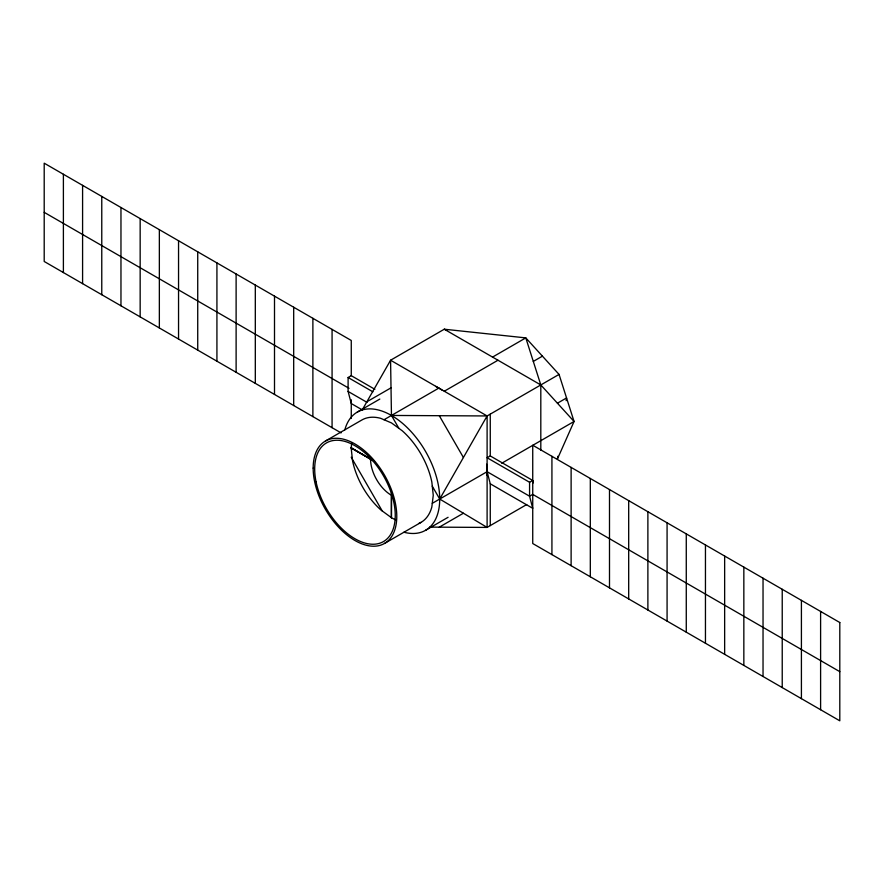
<?xml version="1.0" encoding="UTF-8"?>
<svg xmlns="http://www.w3.org/2000/svg" width="884" height="884" viewBox="0 0 884 884"><rect width="100%" height="100%" fill="white"/><g stroke="black" fill="none" stroke-linecap="round" stroke-linejoin="round"><path stroke-width="1.33" d="M396.065 520.057A56.974 32.896 60 0 1 391.391 517.659L391.457 495.316A29.559 17.061 60 0 1 370.551 459.116L351.169 447.856L351.777 442.928M557.837 456.243L557.439 458.951L574.059 421.48L559.053 374.418L525.792 337.887L444.276 329.224L390.573 360.23L362.142 410.077M566.147 400.662L566.556 397.955L557.439 403.214M526.698 504.554L487.106 527.417L439.724 499.051L487.106 415.955L559.053 374.418M361.887 409.679L351.268 403.546L348.108 391.435L348.108 377.512L351.268 375.678L374.86 389.303M366.882 401.767L391.015 387.844M357.324 412.066L379.833 399.071M325.411 441.05L361.899 419.977A59.117 34.133 60 0 1 380.639 418.309L391.457 422.906L402.275 430.806A59.117 34.133 60 0 1 431.834 482.001L433.259 495.316L431.834 506.985A59.117 34.133 60 0 1 418.729 523.505M384.021 419.745L438.84 388.098M492.543 357.092L525.792 337.887L540.809 384.949L540.809 450.199M444.276 391.236L497.979 360.23M533.306 361.423L542.422 356.153M532.732 480.454L490.266 455.934L487.106 457.757L529.571 482.277L532.732 480.454L533.361 482.874M432.276 503.339L487.106 471.691L529.571 496.211L532.732 508.322L490.266 483.802L487.106 471.691M501.714 463.249L574.059 421.48L540.809 384.949L444.276 329.224L446.829 330.229M384.529 543.439L421.016 522.378M425.58 530.289L448.089 517.295M439.282 527.162L463.415 513.228M487.106 415.955L390.573 360.23L391.457 415.447L487.106 415.955L487.106 527.417L429.712 527.118M348.108 377.512L372.882 391.811M44.2 212.337L349.014 388.308M839.8 671.663L532.732 494.388L529.571 496.211L529.571 482.277M348.108 391.435L366.982 402.342M341.102 432.895L44.2 261.476L44.2 163.186L351.268 340.473L351.268 375.678M350.815 447.713L373.91 461.05M374.54 461.393L351.169 447.856L352.528 460.674A56.974 32.896 60 0 0 380.971 510.035L391.391 517.659M439.282 415.701L463.415 457.503M391.457 415.447L398.894 428.342M432.276 486.156L439.724 499.051M351.213 457.205L382.253 510.985M820.606 611.441L820.606 709.741M801.412 600.358L801.412 698.658M782.229 589.274L782.229 687.575M763.036 578.202L763.036 676.492M743.842 567.119L743.842 665.42M724.648 556.036L724.648 654.337M705.454 544.953L705.454 643.254M686.271 533.881L686.271 632.171M667.077 522.798L667.077 621.098M647.884 511.714L647.884 610.015M628.69 500.631L628.69 598.932M609.496 489.559L609.496 587.849M590.313 478.476L590.313 576.777M571.119 467.393L571.119 565.694M551.925 456.321L551.925 554.611M490.266 414.132L490.266 455.934M490.266 483.802L490.266 525.593M391.457 492.731L391.457 518.112M351.268 399.745L351.268 418.452M332.075 329.389L332.075 427.679M312.881 318.306L312.881 416.607M293.687 307.223L293.687 405.524M274.504 296.151L274.504 394.441M255.31 285.068L255.31 383.369M236.116 273.985L236.116 372.286M216.923 262.902L216.923 361.202M197.729 251.829L197.729 350.119M178.546 240.746L178.546 339.047M159.352 229.663L159.352 327.964M140.158 218.58L140.158 316.881M120.964 207.508L120.964 305.798M101.77 196.425L101.77 294.726M82.588 185.342L82.588 283.642M63.394 174.258L63.394 272.559M435.679 386.385A68.256 39.404 60 0 1 442 390.032M486.697 464.177A68.256 39.404 60 0 1 487.007 475.272M344.837 429.845A68.256 39.404 60 0 1 425.58 451.481A68.256 39.404 60 0 1 403.944 532.223M839.8 622.524L532.732 445.238L532.732 543.527L839.8 720.814L839.8 622.524M313.168 468.111A59.117 34.133 60 0 0 375.877 546.113A59.117 34.133 60 0 0 375.877 462.509A59.117 34.133 60 0 0 313.168 468.111M316.041 481.736A56.974 32.896 60 0 0 383.413 541.605A56.974 32.896 60 0 0 365.457 453.382A56.974 32.896 60 0 0 316.041 481.736"/></g></svg>
